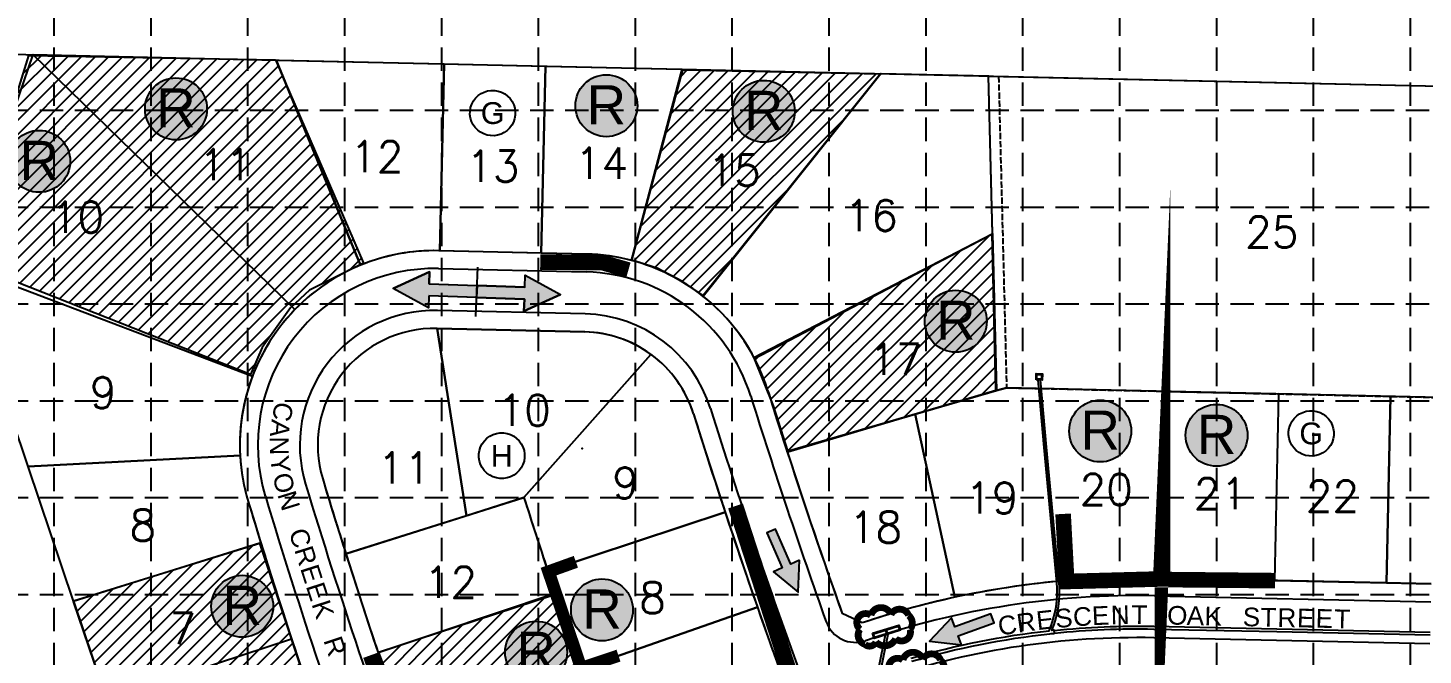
# Model space of a CAD drawing. Extents: x 6153 to 10142, y 8557 to 11052.
# Drawn here: x 8753 to 9649, y 9517 to 9920 of the extents above; entities that cross this region are included whole.
import ezdxf
from ezdxf.enums import TextEntityAlignment as Align

# ---------------------------------------------------------------- set-up
doc = ezdxf.new("R2010")
doc.units = 0
doc.header["$LTSCALE"] = 40
doc.header["$MEASUREMENT"] = 0
for name, pattern in [('DASH_SHORT', [0.13, 0.1, -0.03]), ('GUARDRAIL', [0.24, 0.2, 0.04]), ('HIDDEN', [0.375, 0.25, -0.125]), ('SOLID_OPEN_END', [200, 100, 100])]:
    doc.linetypes.add(name, pattern=pattern)
doc.layers.get('0').update_dxf_attribs({"linetype": 'CONTINUOUS'})
for name, color, linetype in [('1-BC', 6, 'GUARDRAIL'), ('1-BLOCK_NO', 6, 'CONTINUOUS'), ('1-BOUNDARY', 9, 'SOLID_OPEN_END'), ('1-COMMON_AREAS', 5, 'CONTINUOUS'), ('1-LOT_NO', 1, 'CONTINUOUS'), ('1-ROW', 6, 'SOLID_OPEN_END'), ('1-STORM', 5, 'CONTINUOUS'), ('1-STORM_INLETS', 4, 'CONTINUOUS'), ('1-STREET_NAMES', 6, 'CONTINUOUS'), ('1B-LOTS', 2, 'CONTINUOUS'), ('BASE', 7, 'CONTINUOUS'), ('EROSION BLANKET', 84, 'CONTINUOUS'), ('GRID', 254, 'HIDDEN'), ('hatch', 2, 'CONTINUOUS'), ('LEGEND', 7, 'CONTINUOUS'), ('OVERALL_BOUNDARY', 9, 'CONTINUOUS'), ('SILT', 200, 'CONTINUOUS')]:
    doc.layers.add(name, color=color, linetype=linetype)
doc.styles.add('ryland', font='ARIAL.TTF', dxfattribs={"height": 25})
doc.styles.add('SEG_LABEL', font='simplex1')
doc.styles.get("Standard").update_dxf_attribs({"font": 'ARIAL.TTF'})

# ---------------------------------------------------------------- blocks, each defined once
blk = doc.blocks.new('RYLAND')
h = blk.add_hatch(color=81)
h.paths.add_polyline_path([(1.164, -1.048, 1), (-1.408, -1.048, 1)])
h.paths.add_polyline_path([(-1.348, -2.228), (1.104, -2.228), (1.104, 0.21), (-1.348, 0.21)], flags=25)
at = {"color": 5}
blk.add_circle((-0.122, -1.048), 1.286, dxfattribs=at)
at = {"layer": 'BASE', "color": 5, "style": 'ryland'}
blk.add_text('R', height=1.625, dxfattribs=at).set_placement((-0.122, -1.821), align=Align.CENTER)
blk = doc.blocks.new('arrow')
blk.add_lwpolyline([(-67, -25.4), (-59.3, -25.4), (-59.6, -56.1), (-51.9, -56.2), (-51.6, -25.5), (-44, -25.5), (-55.3, -2.4), (-67, -25.4)], close=True)
at = {"color": 254}
for points in [[(-44, -25.5), (-67, -25.4), (-55.3, -2.4), (-67, -25.4)], [(-59.6, -56.1), (-51.9, -56.2), (-59.3, -25.4), (-51.6, -25.5)]]:
    blk.add_solid(points, dxfattribs=at)
blk = doc.blocks.new('2arrows')
at = {"color": 254}
for p, q in [((25.59, 2.96), (0, 0)), ((17.72, -18.7), (0, 0)), ((22.97, -4.26), (25.59, 2.96)), ((22.97, -4.26), (51.84, -14.76)), ((20.34, -11.48), (17.72, -18.7)), ((49.21, -21.97), (20.34, -11.48)), ((51.84, -14.76), (49.21, -21.97)), ((51.84, -14.76), (49.21, -21.97)), ((80.71, -25.25), (51.84, -14.76)), ((49.21, -21.97), (78.09, -32.47)), ((80.71, -25.25), (83.33, -18.03)), ((83.33, -18.03), (101.05, -36.73)), ((78.09, -32.47), (75.46, -39.68)), ((75.46, -39.68), (101.05, -36.73))]:
    blk.add_line(p, q, dxfattribs=at)
at = {"color": 7}
blk.add_line((45.04, -33.45), (55.84, -3.74), dxfattribs=at)
blk.add_lwpolyline([(20.34, -11.48), (17.72, -18.7), (0, 0), (25.59, 2.96), (22.97, -4.26), (80.71, -25.25), (83.33, -18.03), (101.05, -36.73), (75.46, -39.68), (78.09, -32.47), (20.34, -11.48)], close=True)
at = {"color": 254}
for points in [[(25.59, 2.96), (17.72, -18.7), (0, 0), (17.72, -18.7)], [(49.21, -21.97), (51.84, -14.76), (20.34, -11.48), (22.97, -4.26)], [(49.21, -21.97), (51.84, -14.76), (78.09, -32.47), (80.71, -25.25)], [(83.33, -18.03), (75.46, -39.68), (101.05, -36.73), (75.46, -39.68)]]:
    blk.add_solid(points, dxfattribs=at)

msp = doc.modelspace()

# ---------------------------------------------------------------- hatches: boundary and pattern name
at = {"layer": 'hatch', "linetype": 'Continuous'}
h = msp.add_hatch(dxfattribs=at)
h.set_pattern_fill('ANSI31', color=256, scale=50, style=0)
h.paths.add_polyline_path([(8912.23, 9899.1), (8968.72, 9768.56), (8934.13, 9751.27), (8921.77, 9739.75), (8903.65, 9714.23), (8896.23, 9696.94), (8712.54, 9769.38), (8753.73, 9901.92)])
h = msp.add_hatch(dxfattribs=at)
h.set_pattern_fill('ANSI31', color=256, scale=50, style=0)
h.paths.add_polyline_path([(9141.15, 9770.39), (9173.88, 9892.72), (9300.87, 9890.16), (9186.93, 9747.74), (9173.26, 9756.95), (9157.44, 9765.24)])
h = msp.add_hatch(dxfattribs=at)
h.set_pattern_fill('ANSI31', color=256, scale=50, style=0)
h.paths.add_polyline_path([(9372.5, 9787.2), (9219.44, 9707.7), (9231.85, 9676.87), (9241.22, 9647.24), (9374.92, 9686.84)])
h = msp.add_hatch(dxfattribs=at)
h.set_pattern_fill('ANSI31', color=256, scale=50, style=0)
h.paths.add_polyline_path([(8942.85, 9465.86), (8902.05, 9588.54), (8782.18, 9551.02), (8825.15, 9425.45)])
h.paths.add_polyline_path([(9065.41, 9233.72), (9023.12, 9286.67), (8990.94, 9343.69), (8868.02, 9296), (8908.88, 9176.41)])
h = msp.add_hatch(dxfattribs=at)
h.set_pattern_fill('ANSI31', color=256, scale=50, style=0)
h.paths.add_polyline_path([(9001.91, 9455.48), (9112.55, 9494.62), (9091.5, 9555.29), (8978.41, 9518.35)])

# ---------------------------------------------------------------- linework, layer by layer
at = {"layer": '1-BC', "color": 7, "linetype": 'Continuous'}
for p, q in [((9016.9, 9765.04), (9111.71, 9762.87)), ((9111.09, 9735.87), (9016.28, 9738.04)), ((9476.9, 9554.76), (9654.39, 9550.98)), ((9653.81, 9523.98), (9476.33, 9527.77))]:
    msp.add_line(p, q, dxfattribs=at)
for centre, radius, start, end in [((9014.3, 9651.57), 113.5, 88.68797, 196.84134), ((9109.11, 9649.4), 113.5, 17.28567, 88.68798), ((9014.3, 9651.57), 86.5, 88.68797, 196.84134), ((9109.11, 9649.4), 86.5, 17.28567, 88.68798), ((12747.04, 10781.48), 3696.5, 197.28567, 199.6558), ((12747.04, 10781.48), 3723.5, 197.28567, 200.09037), ((12747.04, 10781.48), 3986.5, 196.84134, 200.09037), ((12747.04, 10781.48), 4013.5, 196.84134, 200.09037), ((9465.52, 9016.38), 538.5, 88.78867, 108.883), ((9284.76, 9544.82), 20, 199.6558, 288.883), ((9465.52, 9016.38), 511.5, 88.78893, 108.21519)]:
    msp.add_arc(centre, radius, start, end, dxfattribs=at)
at = {"layer": '1-BLOCK_NO', "color": 7, "linetype": 'Continuous', "flags": 128}
for points in [[(9042.37, 9876.16), (9044.24, 9877.47), (9046.29, 9878.49), (9048.47, 9879.16), (9050.73, 9879.49), (9053.02, 9879.46), (9055.27, 9879.07), (9057.44, 9878.34), (9059.46, 9877.27), (9061.29, 9875.9), (9062.88, 9874.27), (9064.2, 9872.4), (9065.21, 9870.35), (9065.89, 9868.17), (9066.22, 9865.91), (9066.19, 9863.62), (9065.8, 9861.37), (9065.07, 9859.2), (9064, 9857.18), (9062.63, 9855.35), (9061, 9853.76), (9059.13, 9852.44), (9057.08, 9851.43), (9054.9, 9850.75), (9052.63, 9850.42), (9050.35, 9850.45), (9048.1, 9850.84), (9045.93, 9851.57), (9043.91, 9852.64), (9042.08, 9854.01), (9040.48, 9855.64), (9039.17, 9857.51), (9038.16, 9859.56), (9037.48, 9861.74), (9037.15, 9864.01), (9037.18, 9866.29), (9037.57, 9868.54), (9038.3, 9870.71), (9039.37, 9872.73), (9040.74, 9874.56), (9042.37, 9876.16)], [(9568.2, 9670.31), (9570.07, 9671.62), (9572.12, 9672.63), (9574.3, 9673.31), (9576.57, 9673.64), (9578.85, 9673.61), (9581.1, 9673.22), (9583.27, 9672.49), (9585.29, 9671.42), (9587.12, 9670.05), (9588.72, 9668.42), (9590.03, 9666.55), (9591.04, 9664.5), (9591.72, 9662.32), (9592.05, 9660.06), (9592.02, 9657.77), (9591.63, 9655.52), (9590.9, 9653.35), (9589.83, 9651.33), (9588.46, 9649.5), (9586.83, 9647.91), (9584.96, 9646.59), (9582.91, 9645.58), (9580.73, 9644.9), (9578.47, 9644.57), (9576.18, 9644.6), (9573.93, 9644.99), (9571.76, 9645.72), (9569.74, 9646.79), (9567.91, 9648.16), (9566.32, 9649.79), (9565, 9651.66), (9563.99, 9653.71), (9563.31, 9655.89), (9562.98, 9658.16), (9563.01, 9660.44), (9563.4, 9662.69), (9564.13, 9664.86), (9565.2, 9666.88), (9566.57, 9668.71), (9568.2, 9670.31)], [(9048.01, 9655.97), (9049.88, 9657.33), (9051.94, 9658.37), (9054.14, 9659.08), (9056.42, 9659.44), (9058.73, 9659.44), (9061, 9659.07), (9063.2, 9658.35), (9065.25, 9657.3), (9067.12, 9655.94), (9068.75, 9654.31), (9070.1, 9652.44), (9071.15, 9650.38), (9071.85, 9648.18), (9072.21, 9645.9), (9072.21, 9643.6), (9071.84, 9641.32), (9071.13, 9639.12), (9070.08, 9637.07), (9068.72, 9635.2), (9067.08, 9633.57), (9065.21, 9632.22), (9063.15, 9631.18), (9060.96, 9630.47), (9058.68, 9630.11), (9056.37, 9630.11), (9054.09, 9630.48), (9051.9, 9631.2), (9049.84, 9632.25), (9047.98, 9633.61), (9046.35, 9635.24), (9044.99, 9637.11), (9043.95, 9639.17), (9043.24, 9641.36), (9042.88, 9643.65), (9042.89, 9645.95), (9043.25, 9648.23), (9043.97, 9650.43), (9045.02, 9652.48), (9046.38, 9654.35), (9048.01, 9655.97)]]:
    msp.add_lwpolyline(points, close=True, dxfattribs=at)
at = {"layer": '1-BOUNDARY', "color": 7, "linetype": 'SOLID_OPEN_END'}
msp.add_line((8529.12, 9907.66), (9789.21, 9879.31), dxfattribs=at)
at = {"layer": '1-COMMON_AREAS', "color": 7, "linetype": 'Continuous'}
for p, q in [((9375.46, 9686.59), (9370.28, 9888.73)), ((9370.28, 9888.73), (9738.63, 9880.45)), ((9381.83, 9688.43), (9375.46, 9686.59)), ((9732.15, 9680.55), (9381.83, 9688.43))]:
    msp.add_line(p, q, dxfattribs=at)
for p in [(9370.28, 9888.73), (9375.46, 9686.59), (9381.83, 9688.43)]:
    msp.add_point(p, dxfattribs=at)
at = {"layer": '1-ROW', "color": 7, "linetype": 'SOLID_OPEN_END'}
for p, q in [((9111.98, 9774.36), (9017.17, 9776.53)), ((9110.83, 9724.38), (9016.02, 9726.55)), ((9654.63, 9562.47), (9477.14, 9566.26)), ((9289.05, 9537.3), (9276.24, 9543.42))]:
    msp.add_line(p, q, dxfattribs=at)
for centre, radius, start, end in [((9014.3, 9651.57), 125, 88.68797, 196.84134), ((9109.11, 9649.4), 125, 17.28567, 88.68798), ((9014.3, 9651.57), 75, 88.68797, 196.84134), ((9109.11, 9649.4), 75, 17.28567, 88.68798), ((12747.04, 10781.48), 3685, 197.28567, 199.6317), ((12747.04, 10781.48), 3735, 197.28567, 200.09037), ((12747.04, 10781.48), 3975, 196.84134, 200.09037), ((12747.04, 10781.48), 4025, 196.84134, 200.09037), ((9465.52, 9016.38), 550, 88.78856, 108.71379)]:
    msp.add_arc(centre, radius, start, end, dxfattribs=at)
at = {"layer": '1-STORM', "color": 5, "linetype": 'Continuous', "flags": 128}
for points in [[(9406.08, 9650.14), (9402.06, 9693.48)], [(9407.57, 9650.27), (9403.57, 9693.45)], [(9414.1, 9563.51), (9406.08, 9650.14)], [(9415.59, 9563.65), (9407.57, 9650.27)], [(9299.84, 9508.36), (9304.13, 9529.61)], [(9301.48, 9508.91), (9305.76, 9530.12)], [(9476.45, 9533.39), (9555.4, 9531.71)], [(9476.48, 9535.14), (9555.44, 9533.46)], [(9555.4, 9531.71), (9653.93, 9529.61)], [(9555.44, 9533.46), (9653.97, 9531.36)]]:
    msp.add_lwpolyline(points, dxfattribs=at)
for points in [[(9409.19, 9532.32), (9409.19, 9532.32, 0.124785), (9414.1, 9563.51), (9414.1, 9563.51)], [(9410.9, 9532.5), (9410.9, 9532.5, 0.121547), (9415.59, 9563.65), (9415.59, 9563.65)], [(9320.5, 9514.71), (9320.5, 9514.71, -0.043638), (9409.19, 9532.32), (9409.19, 9532.32)], [(9321.06, 9512.79), (9321.06, 9512.79, -0.04378), (9409.7, 9530.36), (9409.7, 9530.36)], [(9409.7, 9530.36), (9409.7, 9530.36, -0.001447), (9412.68, 9530.67), (9412.68, 9530.67), (9412.47, 9532.66), (9412.47, 9532.66, 0.000762), (9410.9, 9532.5), (9410.9, 9532.5)], [(9412.49, 9532.54), (9412.49, 9532.54, -0.030889), (9476.48, 9535.14), (9476.48, 9535.14)], [(9412.66, 9530.8), (9412.66, 9530.8, -0.030889), (9476.45, 9533.39), (9476.45, 9533.39)]]:
    msp.add_lwpolyline(points, format="xyb", dxfattribs=at)
at = {"layer": '1-STORM_INLETS', "color": 5, "linetype": 'Continuous', "flags": 128}
for points in [[(9400.76, 9693.51), (9400.85, 9697.51), (9404.85, 9697.42), (9404.76, 9693.42), (9400.76, 9693.51)], [(9401.27, 9694), (9401.34, 9697), (9404.34, 9696.93), (9404.27, 9693.93), (9401.27, 9694)], [(9295.73, 9530.65), (9312.6, 9535.92), (9313.64, 9532.57), (9296.78, 9527.31), (9295.73, 9530.65)], [(9297.1, 9527.94), (9296.36, 9530.32), (9304, 9532.71), (9304.74, 9530.32), (9297.1, 9527.94)], [(9305.38, 9530.52), (9304.63, 9532.91), (9312.27, 9535.29), (9313.01, 9532.9), (9305.38, 9530.52)]]:
    msp.add_lwpolyline(points, close=True, dxfattribs=at)
at = {"layer": '1B-LOTS', "color": 7, "linetype": 'Continuous'}
for p, q in [((8756.34, 9902.54), (8709.78, 9767.08)), ((8924.71, 9738.73), (8756.34, 9902.54)), ((8756.34, 9902.54), (8912.57, 9899.03)), ((8924.71, 9738.73), (8756.34, 9902.54)), ((8966.78, 9767.18), (8912.57, 9899.03)), ((8912.57, 9899.03), (9020.62, 9896.6)), ((8912.57, 9899.03), (8966.78, 9767.18)), ((9017.87, 9776.52), (9020.62, 9896.6)), ((9020.62, 9896.6), (9017.87, 9776.52)), ((9020.62, 9896.6), (9085.6, 9895.14)), ((9082.85, 9775.03), (9085.6, 9895.14)), ((9085.6, 9895.14), (9082.85, 9775.03)), ((9085.6, 9895.14), (9173.36, 9893.16)), ((9140.97, 9770.27), (9173.36, 9893.16)), ((9173.36, 9893.16), (9140.97, 9770.27)), ((9173.36, 9893.16), (9301.08, 9890.29)), ((9301.08, 9890.29), (9187.01, 9747.15)), ((9301.08, 9890.29), (9187.01, 9747.15)), ((9370.28, 9888.73), (9301.08, 9890.29)), ((9372.88, 9787.27), (9370.28, 9888.73)), ((9219.89, 9707.3), (9372.88, 9787.27)), ((9219.89, 9707.3), (9372.88, 9787.27)), ((9372.88, 9787.27), (9375.46, 9686.59)), ((9017.87, 9776.52), (9017.17, 9776.53)), ((9082.85, 9775.03), (9017.87, 9776.52)), ((9111.98, 9774.36), (9082.85, 9775.03)), ((8709.78, 9767.08), (8897.43, 9695.9)), ((8709.78, 9767.08), (8897.43, 9695.9)), ((8753.33, 9637.86), (8709.78, 9767.08)), ((9016.02, 9726.55), (9110.83, 9724.38)), ((9034.99, 9606.25), (9016.02, 9726.55)), ((9016.02, 9726.55), (9034.99, 9606.25)), ((9153.41, 9709.92), (9071.83, 9617.92)), ((9071.83, 9617.92), (9153.41, 9709.92)), ((9375.46, 9686.59), (9240.83, 9647.58)), ((9323.06, 9671.41), (9375.46, 9686.59)), ((9375.46, 9686.59), (9381.83, 9688.43)), ((9381.83, 9688.43), (9403.33, 9687.95)), ((9403.33, 9687.95), (9414.8, 9564.04)), ((9403.33, 9687.95), (9414.8, 9564.04)), ((9484.49, 9686.12), (9403.33, 9687.95)), ((9481.93, 9566.16), (9484.49, 9686.12)), ((9481.93, 9566.16), (9484.49, 9686.12)), ((9484.49, 9686.12), (9556.47, 9684.51)), ((9556.47, 9684.51), (9553.91, 9564.62)), ((9556.47, 9684.51), (9553.91, 9564.62)), ((9628.45, 9682.89), (9556.47, 9684.51)), ((9625.9, 9563.09), (9628.45, 9682.89)), ((9628.45, 9682.89), (9625.9, 9563.09)), ((9699.94, 9681.28), (9628.45, 9682.89)), ((9240.83, 9647.58), (9323.06, 9671.41)), ((9323.06, 9671.41), (9348.63, 9553.82)), ((9348.63, 9553.82), (9323.06, 9671.41)), ((8889.48, 9645.01), (8753.33, 9637.86)), ((8753.33, 9637.86), (8889.48, 9645.01)), ((8782.5, 9551.3), (8753.33, 9637.86)), ((8957.43, 9581.7), (9071.83, 9617.92)), ((9071.83, 9617.92), (9034.99, 9606.25)), ((9201, 9608.51), (9087.07, 9570.83)), ((9087.07, 9570.83), (9201, 9608.51)), ((9034.99, 9606.25), (8957.43, 9581.7)), ((8902.85, 9588.65), (8782.5, 9551.3)), ((9477.14, 9566.26), (9481.93, 9566.16)), ((9553.91, 9564.62), (9481.93, 9566.16)), ((9553.91, 9564.62), (9625.9, 9563.09)), ((9625.9, 9563.09), (9654.63, 9562.47)), ((9091.9, 9556.34), (8978.12, 9518.2)), ((9091.9, 9556.34), (8978.12, 9518.2)), ((8782.5, 9551.3), (8803.77, 9488.17)), ((9108.55, 9507.74), (9221.81, 9547.39)), ((9221.81, 9547.39), (9108.55, 9507.74)), ((9289.05, 9537.3), (9276.24, 9543.42)), ((8803.77, 9488.17), (8922.49, 9527.11)), ((8803.77, 9488.17), (8922.49, 9527.11))]:
    msp.add_line(p, q, dxfattribs=at)
for centre, radius, start, end in [((9014.3, 9651.57), 125, 88.68797, 112.34708), ((9109.11, 9649.4), 125, 75.2343, 88.68798), ((9109.11, 9649.4), 125, 51.44977, 75.2343), ((9014.3, 9651.57), 125, 112.34708, 135.7866), ((9109.11, 9649.4), 125, 27.59756, 51.44977), ((9014.3, 9651.57), 125, 135.7866, 159.22612), ((9014.3, 9651.57), 75, 88.68797, 196.84134), ((9109.11, 9649.4), 75, 53.80181, 88.68798), ((9109.11, 9649.4), 75, 17.28567, 53.80181), ((9109.11, 9649.4), 125, 17.28567, 27.59756), ((9014.3, 9651.57), 125, 159.22612, 183.00722), ((12747.04, 10781.48), 3685, 197.28567, 197.92111), ((12747.04, 10781.48), 3735, 197.28567, 198.30339), ((9014.3, 9651.57), 125, 183.00722, 196.84134), ((12747.04, 10781.48), 3685, 197.92111, 199.6317), ((12747.04, 10781.48), 3975, 196.84134, 197.56772), ((12747.04, 10781.48), 3855, 197.56772, 198.5304), ((12747.04, 10781.48), 3855, 197.56772, 198.30339), ((12747.04, 10781.48), 4025, 196.84134, 197.23892), ((12747.04, 10781.48), 3735, 198.30339, 199.29388), ((12747.04, 10781.48), 4025, 197.23892, 198.15849), ((12747.04, 10781.48), 3975, 197.56772, 198.5304), ((12747.04, 10781.48), 3855, 198.30339, 199.29388), ((9465.52, 9016.38), 550, 95.29035, 102.2698), ((9465.52, 9016.38), 550, 88.78856, 95.29035), ((12747.04, 10781.48), 3855, 198.5304, 199.4915), ((12747.04, 10781.48), 3735, 199.29388, 200.09037), ((9465.52, 9016.38), 550, 102.2698, 108.71379), ((12747.04, 10781.48), 4025, 198.15849, 199.07806), ((12747.04, 10781.48), 3975, 198.5304, 199.4915)]:
    msp.add_arc(centre, radius, start, end, dxfattribs=at)
for p in [(9301.08, 9890.29), (9370.28, 9888.73), (9372.88, 9787.27), (9187.01, 9747.15), (9219.89, 9707.3), (9228.47, 9686.54), (9375.46, 9686.59), (9381.83, 9688.43), (9109.11, 9649.4), (9240.83, 9647.58)]:
    msp.add_point(p, dxfattribs=at)
at = {"layer": 'EROSION BLANKET', "linetype": 'Continuous', "const_width": 10, "flags": 128}
for points in [[(9082.26, 9769.23), (9122.5, 9768.81), (9138.92, 9764.12)], [(9246.77, 9492.15), (9207.73, 9612.48)], [(8973.29, 9516.55), (9020.26, 9385.63)]]:
    msp.add_lwpolyline(points, dxfattribs=at)
at = {"layer": 'GRID', "color": 252, "linetype": 'HIDDEN', "ltscale": 1.5}
for p, q in [((8769.81, 10987.02), (8769.81, 8808.56)), ((8832.05, 10987.02), (8832.05, 8808.56)), ((8894.28, 10987.02), (8894.28, 8808.56)), ((8956.52, 10987.02), (8956.52, 8808.56)), ((9018.75, 10987.02), (9018.75, 8808.56)), ((9080.98, 10987.02), (9080.98, 8808.56)), ((9143.22, 10987.02), (9143.22, 8808.56)), ((9205.45, 10987.02), (9205.45, 8808.56)), ((9267.68, 10987.02), (9267.68, 8808.56)), ((9329.92, 10987.02), (9329.92, 8808.56)), ((9392.15, 10987.02), (9392.15, 8808.56)), ((9454.39, 10987.02), (9454.39, 8808.56)), ((9516.62, 10987.02), (9516.62, 8808.56)), ((9578.85, 10987.02), (9578.85, 8808.56)), ((9641.09, 10987.02), (9641.09, 8808.56)), ((6218.22, 9866.81), (10076.73, 9866.81)), ((6218.22, 9804.57), (10076.73, 9804.57)), ((6218.22, 9742.34), (10076.73, 9742.34)), ((6218.22, 9680.11), (10076.73, 9680.11)), ((6218.22, 9617.87), (10076.73, 9617.87)), ((6218.22, 9555.64), (10076.73, 9555.64))]:
    msp.add_line(p, q, dxfattribs=at)
at = {"layer": 'hatch', "linetype": 'Continuous', "flags": 128}
for points in [[(8912.23, 9899.1), (8968.72, 9768.56), (8934.13, 9751.27), (8921.77, 9739.75), (8903.65, 9714.23), (8896.23, 9696.94), (8712.54, 9769.38), (8753.73, 9901.92)], [(9141.15, 9770.39), (9173.88, 9892.72), (9300.87, 9890.16), (9186.93, 9747.74), (9173.26, 9756.95), (9157.44, 9765.24)], [(9372.5, 9787.2), (9219.44, 9707.7), (9231.85, 9676.87), (9241.22, 9647.24), (9374.92, 9686.84)], [(8942.85, 9465.86), (8902.05, 9588.54), (8782.18, 9551.02), (8825.15, 9425.45)], [(9001.91, 9455.48), (9112.55, 9494.62), (9091.5, 9555.29), (8978.41, 9518.35)]]:
    msp.add_lwpolyline(points, close=True, dxfattribs=at)
at = {"layer": 'LEGEND', "color": 170, "ltscale": 100, "const_width": 4.37}
for points in [[(9310.56, 9527.19, 0.520567), (9310.56, 9527.19, 0.765195), (9319.84, 9533.23, 0.417879), (9318.9, 9542.14, 0.6649), (9307.49, 9542.6, 0.744833), (9294.7, 9542.25, 0.975642), (9287.72, 9533.22, 0.520567), (9290.78, 9523.62, 0.520567), (9297.91, 9525.08, 0.540264), (9310.56, 9527.19)], [(9331.1, 9498.46, 0.520567), (9331.1, 9498.46, 0.765195), (9340.37, 9504.5, 0.417879), (9339.44, 9513.41, 0.6649), (9328.02, 9513.87, 0.744833), (9315.24, 9513.52, 0.975642), (9308.26, 9504.48, 0.520567), (9311.32, 9494.89, 0.520567), (9318.45, 9496.35, 0.540264), (9331.1, 9498.46)]]:
    msp.add_lwpolyline(points, format="xyb", close=True, dxfattribs=at)
at = {"layer": 'OVERALL_BOUNDARY', "color": 7, "linetype": 'DASH_SHORT', "flags": 128}
msp.add_lwpolyline([(9376.71, 9888.6), (9381.83, 9688.43), (9732.15, 9680.55), (9727.02, 9880.72)], dxfattribs=at)
at = {"layer": 'SILT', "linetype": 'Continuous', "flags": 128}
for points, const_width in [([(9554.33, 9564.49), (9481.96, 9565.22), (9481.96, 9589.79), (9480.89, 9565.58), (9420.49, 9563.95), (9418.15, 9607.36)], 10), ([(9105.16, 9576.61), (9087.59, 9570.3), (9108.57, 9508.27), (9132.55, 9516.32), (9108.38, 9508.17), (9133.4, 9441.68), (9159.58, 9454.11)], 8)]:
    msp.add_lwpolyline(points, dxfattribs=dict(at, const_width=const_width))

# ---------------------------------------------------------------- block references
at = {"color": 7, "xscale": 15.4749784294454, "yscale": 15.4749784294454, "zscale": 15.47497842944576}
for p in [(8850.17, 9883.89), (9126.63, 9885.92), (9227.75, 9882.32), (8762.29, 9850.17), (9351.1, 9747.44), (9443.87, 9676.86), (9518.64, 9674.1), (8892.75, 9564.26), (9123.82, 9561.91), (9081.52, 9534.73)]:
    msp.add_blockref('RYLAND', p, dxfattribs=at)
at = {"linetype": 'Continuous', "rotation": 17.97939496806583}
msp.add_blockref('2arrows', (8987.81, 9752.18), dxfattribs=at)
at = {"linetype": 'Continuous', "zscale": 0.8}
for p, xscale, yscale, rotation in [((9208.29, 9537.14), 0.800000000000991, 0.7999999999992724, 204.1565604914295), ((9315.09, 9566.49), 0.7999999999993938, 0.8000000000010914, 110.3693228476689)]:
    msp.add_blockref('arrow', p, dxfattribs=dict(at, xscale=xscale, yscale=yscale, rotation=rotation))

# ---------------------------------------------------------------- texts
at = {"layer": '1-BLOCK_NO', "color": 7, "linetype": 'Continuous'}
for s, p in [('G', (9051.68, 9864.96)), ('G', (9577.52, 9659.11)), ('H', (9057.55, 9644.77))]:
    msp.add_text(s, height=14, dxfattribs=at).set_placement(p, align=Align.MIDDLE_CENTER)
at = {"layer": '1-LOT_NO', "color": 7, "linetype": 'Continuous', "style": 'SEG_LABEL'}
for s, p in [('11', (8880.04, 9831.8)), ('12', (8977.25, 9836.96)), ('13', (9051.74, 9830.82)), ('14', (9121.54, 9832.78)), ('15', (9206.82, 9828.29)), ('10', (8784.98, 9798.05)), ('16', (9294.8, 9799.09)), ('25', (9552.21, 9788.57)), ('17', (9310.62, 9706.71)), ('9', (8801.54, 9685.3)), ('10', (9072.03, 9673.98)), ('11', (8994.91, 9637.01)), ('9', (9137.12, 9627.23)), ('19', (9372.27, 9617.65)), ('20', (9445.86, 9623.03)), ('21', (9519.2, 9620.35)), ('22', (9591.18, 9618.78)), ('8', (8826.89, 9600.13)), ('18', (9297.61, 9598.85)), ('12', (9024.53, 9563.44)), ('8', (9154.31, 9553.52)), ('7', (8852.58, 9533.75))]:
    msp.add_text(s, height=20, dxfattribs=at).set_placement(p, align=Align.MIDDLE_CENTER)
at = {"layer": '1-STREET_NAMES', "color": 7, "linetype": 'Continuous'}
for s, rotation, p in [('C', 257.54951, (8912.36, 9680.22)), ('A', 264.04251, (8909.78, 9668.5)), ('N', 270.07173, (8908.56, 9657.15)), ('Y', 277.6469, (8908.68, 9644.01)), ('O', 283.83071, (8910.21, 9632.12)), ('N', 286.94565, (8913.25, 9619.92)), ('C', 287.30118, (8920.61, 9595.88)), ('R', 287.47281, (8924.18, 9584.43)), ('E', 287.65671, (8927.96, 9572.44)), ('E', 287.82425, (8931.6, 9561)), ('K', 287.99589, (8935.27, 9549.58)), ('E', 6.36343, (9401.61, 9532.67)), ('S', 5.07327, (9413.54, 9534.01)), ('C', 3.84606, (9424.92, 9535.03)), ('E', 2.49297, (9436.89, 9535.83)), ('N', 1.17135, (9448.88, 9536.35)), ('T', 359.66093, (9462.02, 9536.6)), ('O', 358.77877, (9484.88, 9536.32)), ('A', 358.77877, (9497.45, 9536.05)), ('K', 358.77877, (9508.87, 9535.81)), ('S', 358.77877, (9533.44, 9535.28)), ('T', 358.77877, (9544.86, 9535.04)), ('R', 358.77877, (9555.72, 9534.81)), ('E', 358.77877, (9568.29, 9534.54)), ('E', 358.77877, (9580.28, 9534.29)), ('T', 358.77877, (9592.28, 9534.03)), ('C', 9.10107, (9377.31, 9529.08)), ('R', 7.77945, (9389.16, 9530.98)), ('R', 288.34733, (8942.9, 9526.22))]:
    msp.add_text(s, height=12, rotation=rotation, dxfattribs=at).set_placement(p)

doc.saveas('drawing.dxf')
